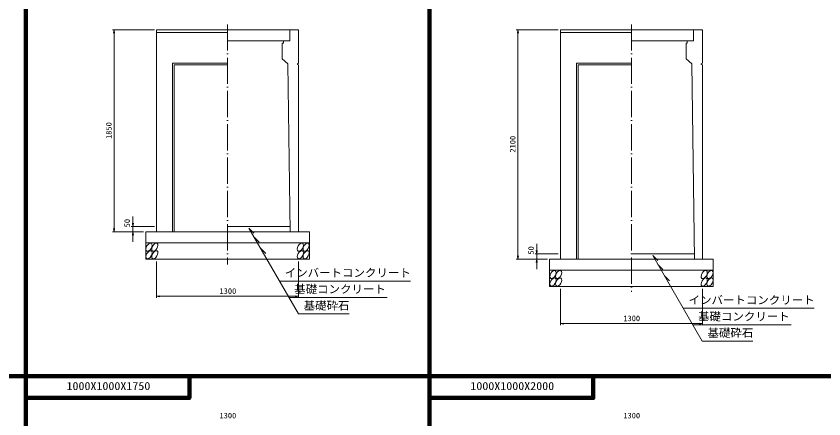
# Model space of a CAD drawing. Units: millimetres, scale not verified. Extents: x -8410 to 41710, y -74801 to 5940.
# Drawn here: x 19423 to 26823, y -69332 to -65645 of the extents above; entities that cross this region are included whole.
import ezdxf
from ezdxf.enums import TextEntityAlignment as Align

# ---------------------------------------------------------------- set-up
doc = ezdxf.new("R2010")
doc.units = ezdxf.units.MM
doc.header["$LTSCALE"] = 20
doc.linetypes.add('LONG_DASHED_DOTTED', pattern=[15.25, 12, -1.5, 0.25, -1.5])
for name, color, linetype, lineweight in [('0-0_グループ[0](0)-D-BMK(0)', 2, 'LONG_DASHED_DOTTED', 13), ('0-1_グループ[0](0)-D-STR(1)', 1, 'Continuous', 13), ('0-2_グループ[0](0)-D-STR-DIM(2)', 7, 'Continuous', 13), ('0-3_グループ[0](0)-D-STR-HTXT(3)', 7, 'Continuous', 13), ('0-5_グループ[0](0)-D-TTL(5)', 2, 'Continuous', 140)]:
    doc.layers.add(name, color=color, linetype=linetype, lineweight=lineweight)
doc.layers.add('0-4_グループ[0](0)-D-STR-TXT(4)', color=7, linetype='Continuous')
doc.layers.add('0-6_グループ[0](0)-D-TTL-TXT(6)', color=7, linetype='Continuous')
doc.styles.add('ＭＳ ゴシック', font='')
doc.styles.get('ＭＳ ゴシック').set_extended_font_data('MS Gothic')

msp = doc.modelspace()

# ---------------------------------------------------------------- linework, layer by layer
at = {"layer": '0-0_グループ[0](0)-D-BMK(0)'}
for p, q in [((21360, -65720), (21360, -67920)), ((25060, -65720), (25060, -68170))]:
    msp.add_line(p, q, dxfattribs=at)
at = {"layer": '0-1_グループ[0](0)-D-STR(1)'}
for p, q in [((22010, -65770), (20710, -65770)), ((20710, -65770), (20710, -67620)), ((22010, -65770), (22010, -66076.5)), ((25710, -65770), (24410, -65770)), ((24410, -65770), (24410, -67870)), ((25710, -65770), (25710, -66076.5)), ((21360, -65793.3), (20710, -65793.3)), ((25060, -65793.3), (24410, -65793.3)), ((21860, -65892), (21860, -66035)), ((25560, -65892), (25560, -66035)), ((20856.5, -66076.5), (20856.5, -67620)), ((20856.5, -66076.5), (21360, -66076.5)), ((22000, -66080), (22010, -66076.5)), ((24556.5, -66076.5), (24556.5, -67870)), ((24556.5, -66076.5), (25060, -66076.5)), ((25700, -66080), (25710, -66076.5)), ((20871.5, -66091.5), (20871.5, -67620)), ((20871.5, -66091.5), (21360, -66091.5)), ((22010, -66091.5), (22010, -67620)), ((24571.5, -66091.5), (24571.5, -67870)), ((24571.5, -66091.5), (25060, -66091.5)), ((25710, -66091.5), (25710, -67870)), ((22110, -67620), (20610, -67620)), ((20610, -67620), (20610, -67870)), ((21933.45, -67570), (21360, -67570)), ((22110, -67620), (22110, -67870)), ((22110, -67720), (20610, -67720)), ((25636.88, -67820), (25060, -67820)), ((22110, -67870), (20610, -67870)), ((25810, -67870), (24310, -67870)), ((24310, -67870), (24310, -68120)), ((25810, -67870), (25810, -68120)), ((25810, -67970), (24310, -67970)), ((25810, -68120), (24310, -68120))]:
    msp.add_line(p, q, dxfattribs=at)
for points in [[(21930, -65770), (21930, -65870), (21360, -65870)], [(25630, -65770), (25630, -65870), (25060, -65870)], [(21872, -65870), (21872, -65892), (21860, -65892)], [(25572, -65870), (25572, -65892), (25560, -65892)], [(21934.14, -67620), (21913, -66080), (21860, -66035)], [(22010, -66091.5), (22000, -66088), (22000, -66080)], [(25637.57, -67870), (25613, -66080), (25560, -66035)], [(25710, -66091.5), (25700, -66088), (25700, -66080)]]:
    msp.add_lwpolyline(points, dxfattribs=at)
for centre in [(20640.65, -67760.5), (20693.15, -67760.5), (22026.65, -67760.5), (22079.15, -67760.5), (20640.65, -67829.5), (20693.15, -67829.5), (22026.65, -67829.5), (22079.15, -67829.5), (24340.65, -68010.5), (24393.15, -68010.5), (25726.65, -68010.5), (25779.15, -68010.5), (24340.65, -68079.5), (24393.15, -68079.5), (25726.65, -68079.5), (25779.15, -68079.5)]:
    msp.add_ellipse(centre, major_axis=(-20.62, -35.72), ratio=0.545455, dxfattribs=at)
at = {"layer": '0-2_グループ[0](0)-D-STR-DIM(2)'}
for p, q in [((20690, -65770), (20305, -65770)), ((20320, -67620), (20320, -65770)), ((24390, -65770), (24005, -65770)), ((24020, -67870), (24020, -65770)), ((20492.48, -67710), (20492.48, -67480)), ((20492.48, -67570), (20492.48, -67480)), ((20590, -67620), (20305, -67620)), ((20690, -67570), (20477.48, -67570)), ((20590, -67620), (20477.48, -67620)), ((20492.48, -67710), (20492.48, -67620)), ((24192.48, -67960), (24192.48, -67730)), ((24192.48, -67820), (24192.48, -67730)), ((24390, -67820), (24177.48, -67820)), ((20710, -67890), (20710, -68225)), ((22010, -67890), (22010, -68225)), ((24290, -67870), (24005, -67870)), ((24290, -67870), (24177.48, -67870)), ((24192.48, -67960), (24192.48, -67870)), ((24410, -68140), (24410, -68475)), ((25710, -68140), (25710, -68475)), ((20710, -68210), (22010, -68210)), ((24410, -68460), (25710, -68460))]:
    msp.add_line(p, q, dxfattribs=at)
for points in [[(20325, -65800), (20320, -65770), (20315, -65800)], [(24025, -65800), (24020, -65770), (24015, -65800)], [(20487.48, -67540), (20492.48, -67570), (20497.48, -67540)], [(20315, -67590), (20320, -67620), (20325, -67590)], [(20497.48, -67650), (20492.48, -67620), (20487.48, -67650)], [(24015, -67840), (24020, -67870), (24025, -67840)], [(24187.48, -67790), (24192.48, -67820), (24197.48, -67790)], [(24197.48, -67900), (24192.48, -67870), (24187.48, -67900)], [(20740, -68205), (20710, -68210), (20740, -68215)], [(21980, -68215), (22010, -68210), (21980, -68205)], [(24440, -68455), (24410, -68460), (24440, -68465)], [(25680, -68465), (25710, -68460), (25680, -68455)]]:
    msp.add_lwpolyline(points, dxfattribs=at)
at = {"layer": '0-3_グループ[0](0)-D-STR-HTXT(3)'}
for p, q in [((21555.9, -67586.82), (22008.07, -68370)), ((21555.9, -67586.82), (21601.65, -67632.58)), ((21603.11, -67668.59), (21648.86, -67714.35)), ((21663.78, -67773.68), (21709.53, -67819.43)), ((25255.9, -67836.82), (25708.07, -68620)), ((25255.9, -67836.82), (25301.65, -67882.58)), ((25303.11, -67918.59), (25348.86, -67964.35)), ((21834.86, -68070), (23035.46, -68070)), ((25363.78, -68023.68), (25409.53, -68069.43)), ((21921.47, -68220), (22822.93, -68220)), ((22008.07, -68370), (22472.26, -68370)), ((25534.86, -68320), (26735.46, -68320)), ((25621.47, -68470), (26522.93, -68470)), ((25708.07, -68620), (26172.26, -68620))]:
    msp.add_line(p, q, dxfattribs=at)
at = {"layer": '0-5_グループ[0](0)-D-TTL(5)'}
for p, q in [((19510, -74801.43), (19510, -47940)), ((23210, -74801.43), (23210, -47940)), ((8410, -68940), (34310, -68940)), ((8410, -68940), (34310, -68940))]:
    msp.add_line(p, q, dxfattribs=at)
for points in [[(19510, -69140), (21010, -69140), (21010, -68940)], [(23210, -69140), (24710, -69140), (24710, -68940)]]:
    msp.add_lwpolyline(points, dxfattribs=at)

# ---------------------------------------------------------------- texts
at = {"layer": '0-2_グループ[0](0)-D-STR-DIM(2)', "style": 'ＭＳ ゴシック', "width": 1.1}
for s, p in [('1850', (20313, -66769.2)), ('2100', (24013, -66894.2)), ('50', (20480.47, -67578.3)), ('50', (24180.47, -67828.3))]:
    msp.add_text(s, height=51.32, rotation=90, dxfattribs=at).set_placement(p, align=Align.BOTTOM_LEFT)
for p in [(21285.8, -68203), (24985.8, -68453), (21285.8, -69343), (24985.8, -69343)]:
    msp.add_text('1300', height=51.32, dxfattribs=at).set_placement(p, align=Align.BOTTOM_LEFT)
at = {"layer": '0-4_グループ[0](0)-D-STR-TXT(4)', "style": 'ＭＳ ゴシック', "width": 1.05}
for s, p in [('インバートコンクリート', (21883.57, -68053.68)), ('基礎コンクリート', (21970.17, -68203.68)), ('インバートコンクリート', (25583.57, -68303.68)), ('基礎砕石', (22056.77, -68353.68)), ('基礎コンクリート', (25670.17, -68453.68)), ('基礎砕石', (25756.77, -68603.68))]:
    msp.add_text(s, height=73.31, dxfattribs=at).set_placement(p, align=Align.BOTTOM_LEFT)
at = {"layer": '0-6_グループ[0](0)-D-TTL-TXT(6)', "style": 'ＭＳ ゴシック', "width": 1.1}
for s, p in [('1000X1000X1750', (19884, -69090)), ('1000X1000X2000', (23584, -69090))]:
    msp.add_text(s, height=73.31, dxfattribs=at).set_placement(p, align=Align.BOTTOM_LEFT)

doc.saveas('drawing.dxf')
